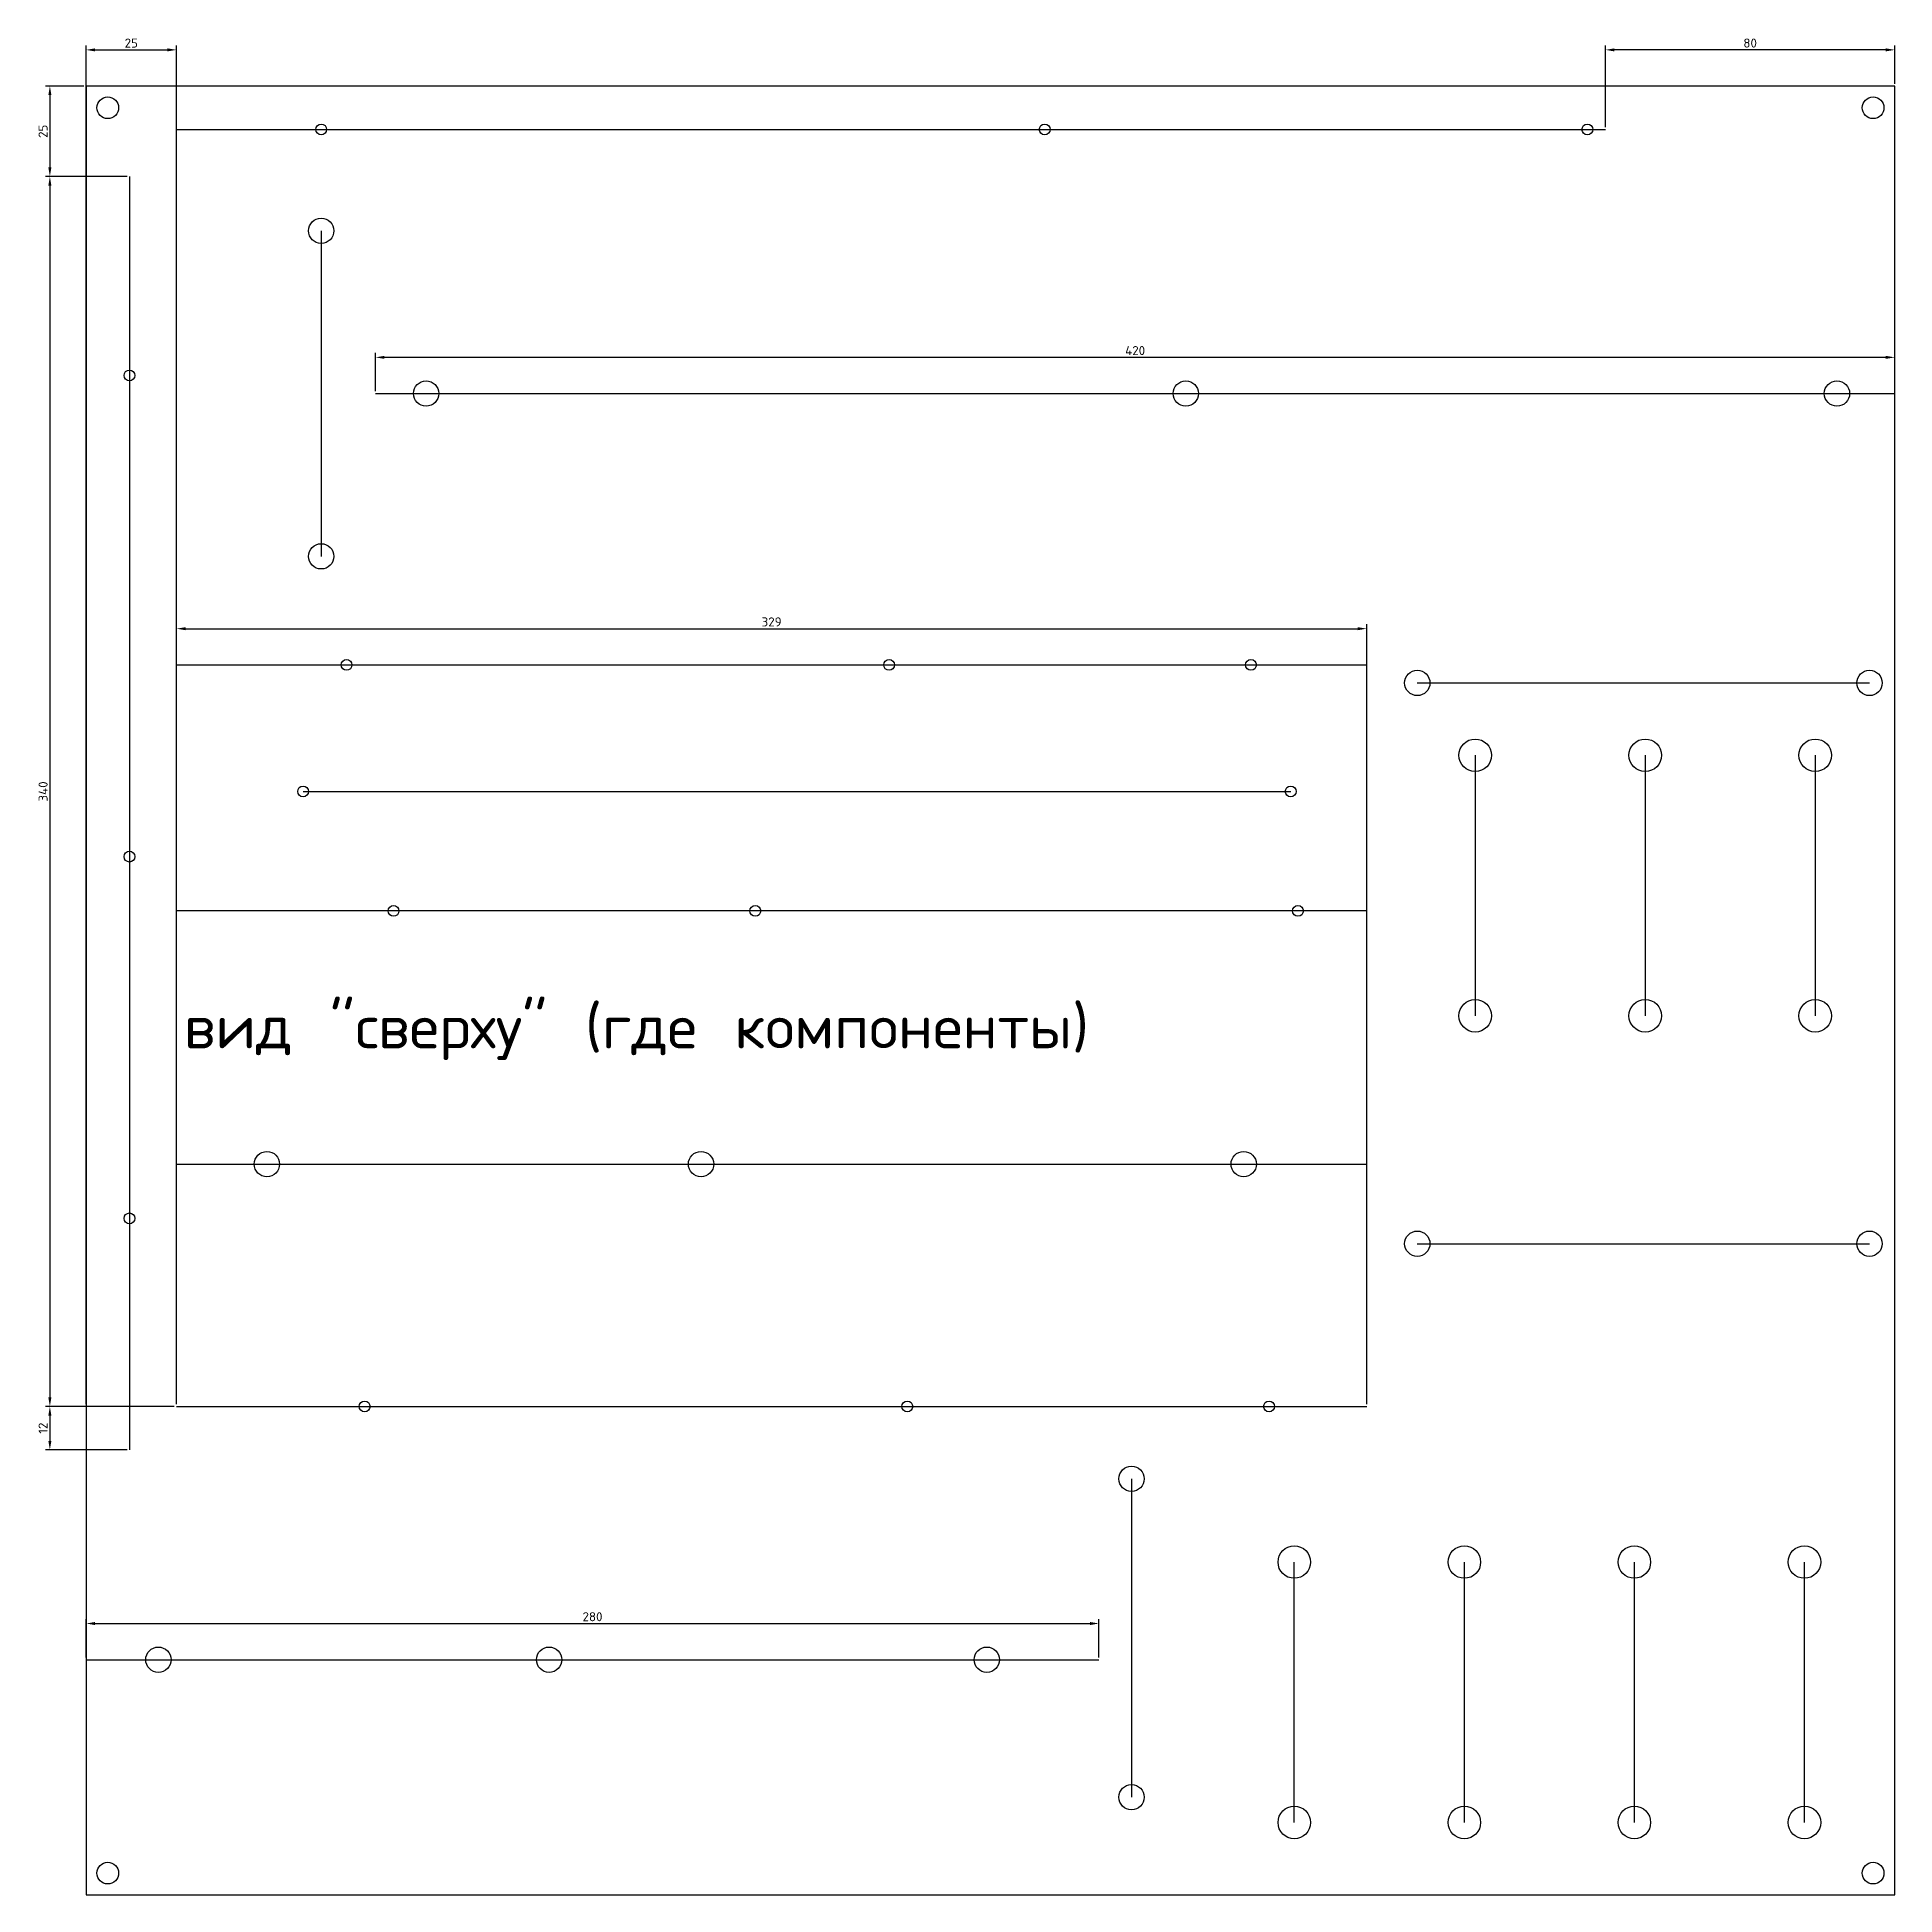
# Model space of a CAD drawing. Header units: millimetres. Extents: x -14 to 500, y 0 to 514.
import ezdxf

# ---------------------------------------------------------------- set-up
doc = ezdxf.new("R2010")
doc.units = ezdxf.units.MM
doc.layers.add('Inscriptions', color=5, linetype='Continuous')
doc.styles.get("Standard").update_dxf_attribs({"font": 'txt.shx'})
doc.dimstyles.new('ISO-25', dxfattribs={"dimtxt": 2.5, "dimasz": 2.5, "dimexe": 1.25, "dimexo": 0.625, "dimtad": 1, "dimtxsty": 'Standard', "dimcen": 2.5, "dimadec": 0, "dimazin": 0, "dimtfac": 1, "dimtmove": 0, "dimatfit": 3, "dimfxl": 1, "dimarcsym": 0})

# ---------------------------------------------------------------- blocks, each defined once
blk = doc.blocks.new('*D119')
at = {"layer": 'Inscriptions', "color": 0, "lineweight": -2}
for p, q in [((0, 65.62), (0, 76.25)), ((2.5, 75), (277.5, 75)), ((280, 65.62), (280, 76.25))]:
    blk.add_line(p, q, dxfattribs=at)
at = {"layer": 'Inscriptions', "color": 0}
for points in [[(2.5, 75.42), (2.5, 74.58), (0, 75)], [(277.5, 75.42), (277.5, 74.58), (280, 75)]]:
    blk.add_solid(points, dxfattribs=at)
at = {"layer": 'Inscriptions', "color": 0, "insert": (140, 76.88), "char_height": 2.5, "attachment_point": 5}
blk.add_mtext('280', dxfattribs=at)
blk = doc.blocks.new('*D120')
at = {"layer": 'Inscriptions', "color": 0, "lineweight": -2}
for p, q in [((0, 135.62), (0, 511.25)), ((2.5, 510), (22.5, 510)), ((25, 135.62), (25, 511.25))]:
    blk.add_line(p, q, dxfattribs=at)
at = {"layer": 'Inscriptions', "color": 0}
for points in [[(2.5, 510.42), (2.5, 509.58), (0, 510)], [(22.5, 510.42), (22.5, 509.58), (25, 510)]]:
    blk.add_solid(points, dxfattribs=at)
at = {"layer": 'Inscriptions', "color": 0, "insert": (12.5, 511.88), "char_height": 2.5, "attachment_point": 5}
blk.add_mtext('25', dxfattribs=at)
blk = doc.blocks.new('*D121')
at = {"layer": 'Inscriptions', "color": 0, "lineweight": -2}
for p, q in [((25, 202.62), (25, 351.25)), ((27.5, 350), (351.5, 350)), ((354, 135.62), (354, 351.25))]:
    blk.add_line(p, q, dxfattribs=at)
at = {"layer": 'Inscriptions', "color": 0}
for points in [[(27.5, 350.42), (27.5, 349.58), (25, 350)], [(351.5, 350.42), (351.5, 349.58), (354, 350)]]:
    blk.add_solid(points, dxfattribs=at)
at = {"layer": 'Inscriptions', "color": 0, "insert": (189.5, 351.88), "char_height": 2.5, "attachment_point": 5}
blk.add_mtext('329', dxfattribs=at)
blk = doc.blocks.new('*D122')
at = {"layer": 'Inscriptions', "color": 0, "lineweight": -2}
for p, q in [((80, 415.62), (80, 426.25)), ((500, 415.62), (500, 426.25)), ((497.5, 425), (82.5, 425))]:
    blk.add_line(p, q, dxfattribs=at)
at = {"layer": 'Inscriptions', "color": 0}
for points in [[(82.5, 425.42), (82.5, 424.58), (80, 425)], [(497.5, 425.42), (497.5, 424.58), (500, 425)]]:
    blk.add_solid(points, dxfattribs=at)
at = {"layer": 'Inscriptions', "color": 0, "insert": (290, 426.88), "char_height": 2.5, "attachment_point": 5}
blk.add_mtext('420', dxfattribs=at)
blk = doc.blocks.new('*D123')
at = {"layer": 'Inscriptions', "color": 0, "lineweight": -2}
for p, q in [((420, 488.62), (420, 511.25)), ((497.5, 510), (422.5, 510)), ((500, 500.62), (500, 511.25))]:
    blk.add_line(p, q, dxfattribs=at)
at = {"layer": 'Inscriptions', "color": 0}
for points in [[(422.5, 510.42), (422.5, 509.58), (420, 510)], [(497.5, 510.42), (497.5, 509.58), (500, 510)]]:
    blk.add_solid(points, dxfattribs=at)
at = {"layer": 'Inscriptions', "color": 0, "insert": (460, 511.88), "char_height": 2.5, "attachment_point": 5}
blk.add_mtext('80', dxfattribs=at)
blk = doc.blocks.new('*D124')
at = {"layer": 'Inscriptions', "color": 0, "lineweight": -2}
for p, q in [((-0.62, 500), (-11.25, 500)), ((-10, 497.5), (-10, 477.5)), ((11.38, 475), (-11.25, 475))]:
    blk.add_line(p, q, dxfattribs=at)
at = {"layer": 'Inscriptions', "color": 0}
for points in [[(-10.42, 497.5), (-9.58, 497.5), (-10, 500)], [(-10.42, 477.5), (-9.58, 477.5), (-10, 475)]]:
    blk.add_solid(points, dxfattribs=at)
at = {"layer": 'Inscriptions', "color": 0, "insert": (-11.88, 487.5), "char_height": 2.5, "attachment_point": 5, "rotation": 90}
blk.add_mtext('25', dxfattribs=at)
blk = doc.blocks.new('*D125')
at = {"layer": 'Inscriptions', "color": 0, "lineweight": -2}
for p, q in [((24.38, 135), (-11.25, 135)), ((-10, 132.5), (-10, 125.5)), ((11.38, 123), (-11.25, 123))]:
    blk.add_line(p, q, dxfattribs=at)
at = {"layer": 'Inscriptions', "color": 0}
for points in [[(-10.42, 132.5), (-9.58, 132.5), (-10, 135)], [(-10.42, 125.5), (-9.58, 125.5), (-10, 123)]]:
    blk.add_solid(points, dxfattribs=at)
at = {"layer": 'Inscriptions', "color": 0, "insert": (-11.88, 129), "char_height": 2.5, "attachment_point": 5, "rotation": 90}
blk.add_mtext('12', dxfattribs=at)
blk = doc.blocks.new('*D126')
at = {"layer": 'Inscriptions', "color": 0, "lineweight": -2}
for p, q in [((11.38, 475), (-11.25, 475)), ((-10, 472.5), (-10, 137.5)), ((-0.62, 135), (-11.25, 135))]:
    blk.add_line(p, q, dxfattribs=at)
at = {"layer": 'Inscriptions', "color": 0}
for points in [[(-10.42, 472.5), (-9.58, 472.5), (-10, 475)], [(-10.42, 137.5), (-9.58, 137.5), (-10, 135)]]:
    blk.add_solid(points, dxfattribs=at)
at = {"layer": 'Inscriptions', "color": 0, "insert": (-11.88, 305), "char_height": 2.5, "attachment_point": 5, "rotation": 90}
blk.add_mtext('340', dxfattribs=at)

msp = doc.modelspace()

# ---------------------------------------------------------------- linework, layer by layer
msp.add_lwpolyline([(0, 0), (500, 0), (500, 500), (0, 500)], close=True)
for centre, radius in [((6, 494), 3), ((494, 494), 3), ((65, 488), 1.5), ((265, 488), 1.5), ((415, 488), 1.5), ((65, 460), 3.5), ((12, 420), 1.5), ((94, 415), 3.5), ((304, 415), 3.5), ((484, 415), 3.5), ((65, 370), 3.5), ((72, 340), 1.5), ((222, 340), 1.5), ((322, 340), 1.5), ((368, 335), 3.5), ((493, 335), 3.5), ((384, 315), 4.5), ((431, 315), 4.5), ((478, 315), 4.5), ((60, 305), 1.5), ((333, 305), 1.5), ((12, 287), 1.5), ((85, 272), 1.5), ((185, 272), 1.5), ((335, 272), 1.5), ((384, 243), 4.5), ((431, 243), 4.5), ((478, 243), 4.5), ((50, 202), 3.5), ((170, 202), 3.5), ((320, 202), 3.5), ((12, 187), 1.5), ((368, 180), 3.5), ((493, 180), 3.5), ((77, 135), 1.5), ((227, 135), 1.5), ((327, 135), 1.5), ((289, 115), 3.5), ((334, 92), 4.5), ((381, 92), 4.5), ((428, 92), 4.5), ((475, 92), 4.5), ((20, 65), 3.5), ((128, 65), 3.5), ((249, 65), 3.5), ((289, 27), 3.5), ((334, 20), 4.5), ((381, 20), 4.5), ((428, 20), 4.5), ((475, 20), 4.5), ((6, 6), 3), ((494, 6), 3)]:
    msp.add_circle(centre, radius)
at = {"layer": 'Inscriptions'}
for p, q in [((25, 488), (420, 488)), ((12, 475), (12, 123)), ((80, 415), (500, 415)), ((25, 340), (354, 340)), ((354, 272), (25, 272)), ((25, 202), (354, 202)), ((25, 135), (354, 135)), ((0, 65), (280, 65))]:
    msp.add_line(p, q, dxfattribs=at)
at = {"layer": 'Inscriptions', "color": 200}
for p, q in [((65, 460), (65, 370)), ((368, 335), (493, 335)), ((60, 305), (333, 305)), ((368, 180), (493, 180)), ((289, 115), (289, 27))]:
    msp.add_line(p, q, dxfattribs=at)
at = {"layer": 'Inscriptions', "color": 1}
for p, q in [((384, 315), (384, 243)), ((431, 315), (431, 243)), ((478, 315), (478, 243)), ((334, 20), (334, 92)), ((381, 20), (381, 92)), ((428, 20), (428, 92)), ((475, 20), (475, 92))]:
    msp.add_line(p, q, dxfattribs=at)

# ---------------------------------------------------------------- texts
at = {"layer": 'Inscriptions'}
msp.add_text('вид "сверху" (где компоненты)', height=12, dxfattribs=at).set_placement((27, 234))

# ---------------------------------------------------------------- dimensions: what is measured, and where the dimension line sits
at = {"layer": 'Inscriptions', "color": 3}
for base, p1, p2, picture, middle in [((25, 510), (0, 135), (25, 135), '*D120', (12.5, 511.875)), ((420, 510), (500, 500), (420, 488), '*D123', (460, 511.875)), ((80, 425), (500, 415), (80, 415), '*D122', (290, 426.875)), ((354, 350), (25, 202), (354, 135), '*D121', (189.5, 351.875)), ((280, 75), (0, 65), (280, 65), '*D119', (140, 76.875))]:
    dim = msp.add_linear_dim(base=base, p1=p1, p2=p2, dimstyle='ISO-25', dxfattribs=at)
    dim.commit()
    dim.dimension.update_dxf_attribs({"geometry": picture, "text_midpoint": middle})
for base, p1, p2, picture, middle in [((-10, 475), (0, 500), (12, 475), '*D124', (-11.875, 487.5)), ((-10, 135), (12, 475), (0, 135), '*D126', (-11.875, 305)), ((-10, 123), (25, 135), (12, 123), '*D125', (-11.875, 129))]:
    dim = msp.add_linear_dim(base=base, p1=p1, p2=p2, angle=90, dimstyle='ISO-25', dxfattribs=at)
    dim.commit()
    dim.dimension.update_dxf_attribs({"geometry": picture, "text_midpoint": middle})

doc.saveas('drawing.dxf')
